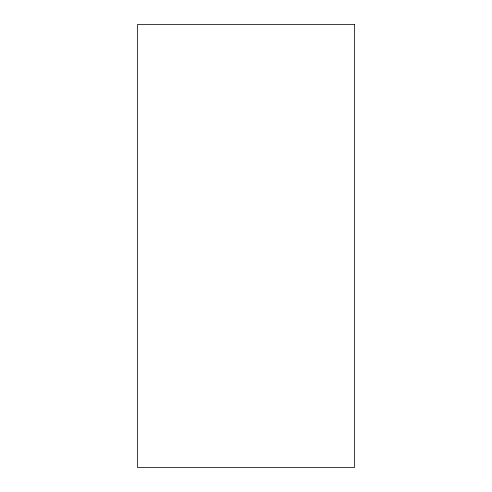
<?xml version="1.0" encoding="UTF-8"?>
<svg xmlns="http://www.w3.org/2000/svg" width="492" height="492" viewBox="0 0 492 492"><rect width="100%" height="100%" fill="white"/><g stroke="black" fill="none" stroke-linecap="round" stroke-linejoin="round"><path stroke-width="0.74" d="M354.609 24.6L137.391 24.6L137.391 467.4L354.609 467.4L354.609 24.6"/></g></svg>
